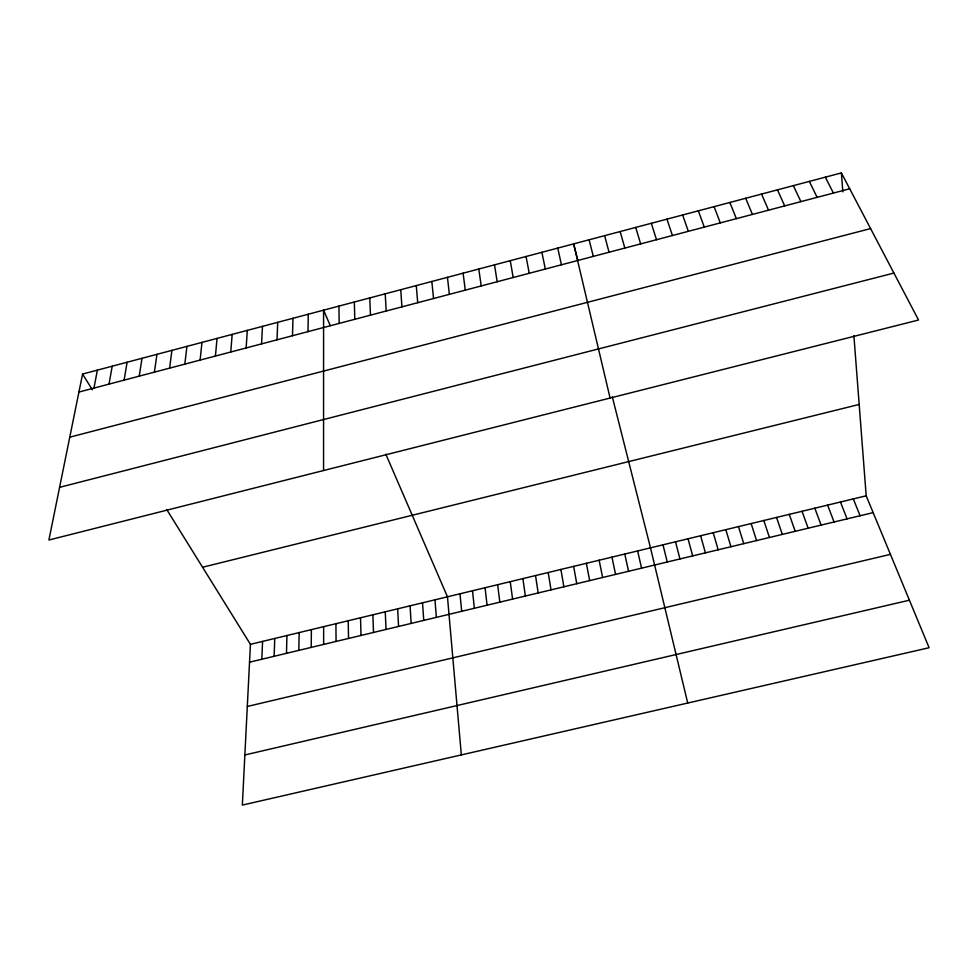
<?xml version="1.0" encoding="UTF-8"?>
<svg xmlns="http://www.w3.org/2000/svg" width="978" height="978" viewBox="0 0 978 978"><rect width="100%" height="100%" fill="white"/><g stroke="black" fill="none" stroke-linecap="round" stroke-linejoin="round"><path stroke-width="1.47" d="M323.559 470.54L323.584 310.16L330.258 325.613M323.632 644.416L323.632 626.678M311.224 647.399L311.383 629.636M308.021 331.64L308.253 314.231M298.84 650.37L299.146 632.583M286.481 653.328L286.933 635.529M292.495 335.735L292.972 318.278M274.146 656.287L274.745 638.463M277.006 339.818L277.715 322.324M261.823 659.245L262.581 641.397M166.749 509.575L250.429 644.331L242.348 805.09L929.1 647.729L866.19 495.809L853.892 335.711M261.554 343.889L262.495 326.359M246.138 347.96L247.312 330.381M230.759 352.019L232.165 334.403M215.417 356.065L217.055 338.4M200.111 360.1L201.981 342.398M184.842 364.122L186.932 346.383M169.61 368.144L171.92 350.368M154.402 372.153L156.945 354.329M139.243 376.151L142.006 358.29M124.108 380.149L127.103 362.251M109.01 384.122L112.225 366.188M93.949 388.095L97.384 370.124M82.58 374.048L48.9 540.015L918.55 320.014L841.386 172.91L82.58 374.048L92.335 389.757M78.925 392.056L849.699 188.766M69.768 437.178L870.591 228.583M59.597 487.337L893.916 273.058M202.568 567.252L859.173 404.452M250.429 644.331L866.19 495.809M249.537 662.192L873.146 512.619M247.312 706.471L890.432 554.355M244.867 754.967L909.418 600.199M825.346 177.165L833.39 193.057M809.344 181.407L817.119 197.36M793.378 185.637L800.896 201.639M777.449 189.854L784.698 205.906M761.556 194.072L768.537 210.172M385.809 454.147L447.472 596.812L461.335 754.906M745.701 198.277L752.424 214.414M853.305 498.914L860.09 515.748M729.869 202.47L736.348 218.656M840.457 502.02L847.07 518.866M714.087 206.651L720.297 222.886M827.62 505.113L834.063 521.983M814.821 508.205L821.092 525.1M698.341 210.832L704.294 227.116M802.033 511.286L808.146 528.206M789.27 514.367L795.212 531.311M682.632 214.989L688.329 231.321M776.544 517.435L782.314 534.404M666.959 219.145L672.399 235.527M763.83 520.504L769.429 537.484M751.141 523.56L756.581 540.577M651.324 223.29L656.507 239.72M738.476 526.616L743.745 543.646M635.712 227.422L640.651 243.901M725.835 529.66L730.945 546.726M713.219 532.704L718.158 549.783M620.15 231.554L624.832 248.07M700.627 535.748L705.395 552.851M688.047 538.78L692.668 555.907M604.624 235.674L609.049 252.238M675.505 541.8L679.955 558.951M577.815 260.307L573.658 243.877L610.089 398.046M612.314 396.836L650.48 547.839L687.717 703.035M589.123 239.781L593.304 256.383M662.974 544.832L667.265 561.995M637.607 550.944L641.568 568.157M557.753 248.094L561.433 264.793M624.771 554.049L628.561 571.274M611.947 557.13L615.578 574.392M541.885 252.3L545.321 269.048M599.147 560.223L602.619 577.497M586.372 563.304L589.673 580.602M526.054 256.493L529.232 273.29M573.634 566.372L576.763 583.707M510.259 260.686L513.181 277.52M560.907 569.44L563.878 586.788M548.206 572.509L551.017 589.881M494.501 264.855L497.179 281.737M535.528 575.565L538.181 592.961M478.78 269.023L481.213 285.955M522.875 578.621L525.369 596.03M510.247 581.665L512.582 599.098M463.095 273.18L465.271 290.16M497.643 584.71L499.819 602.155M485.064 587.741L487.081 605.211M447.447 277.336L449.379 294.354M472.508 590.773L474.367 608.267M431.848 281.468L433.523 298.534M459.978 593.793L461.677 611.311M416.273 285.6L417.704 302.703M434.978 599.82L436.359 617.375M841.386 172.91L842.84 191.871M400.736 289.72L401.921 306.872M422.52 602.827L423.743 620.407M410.075 605.822L411.151 623.426M385.222 293.828L386.188 311.016M397.655 608.817L398.572 626.446M385.259 611.812L386.029 629.453M369.757 297.923L370.479 315.161M372.887 614.795L373.498 632.46M354.329 302.019L354.806 319.293M360.54 617.778L361.004 635.455M348.217 620.749L348.523 638.451M338.938 306.09L339.17 323.425M335.919 623.719L336.065 641.434"/></g></svg>
